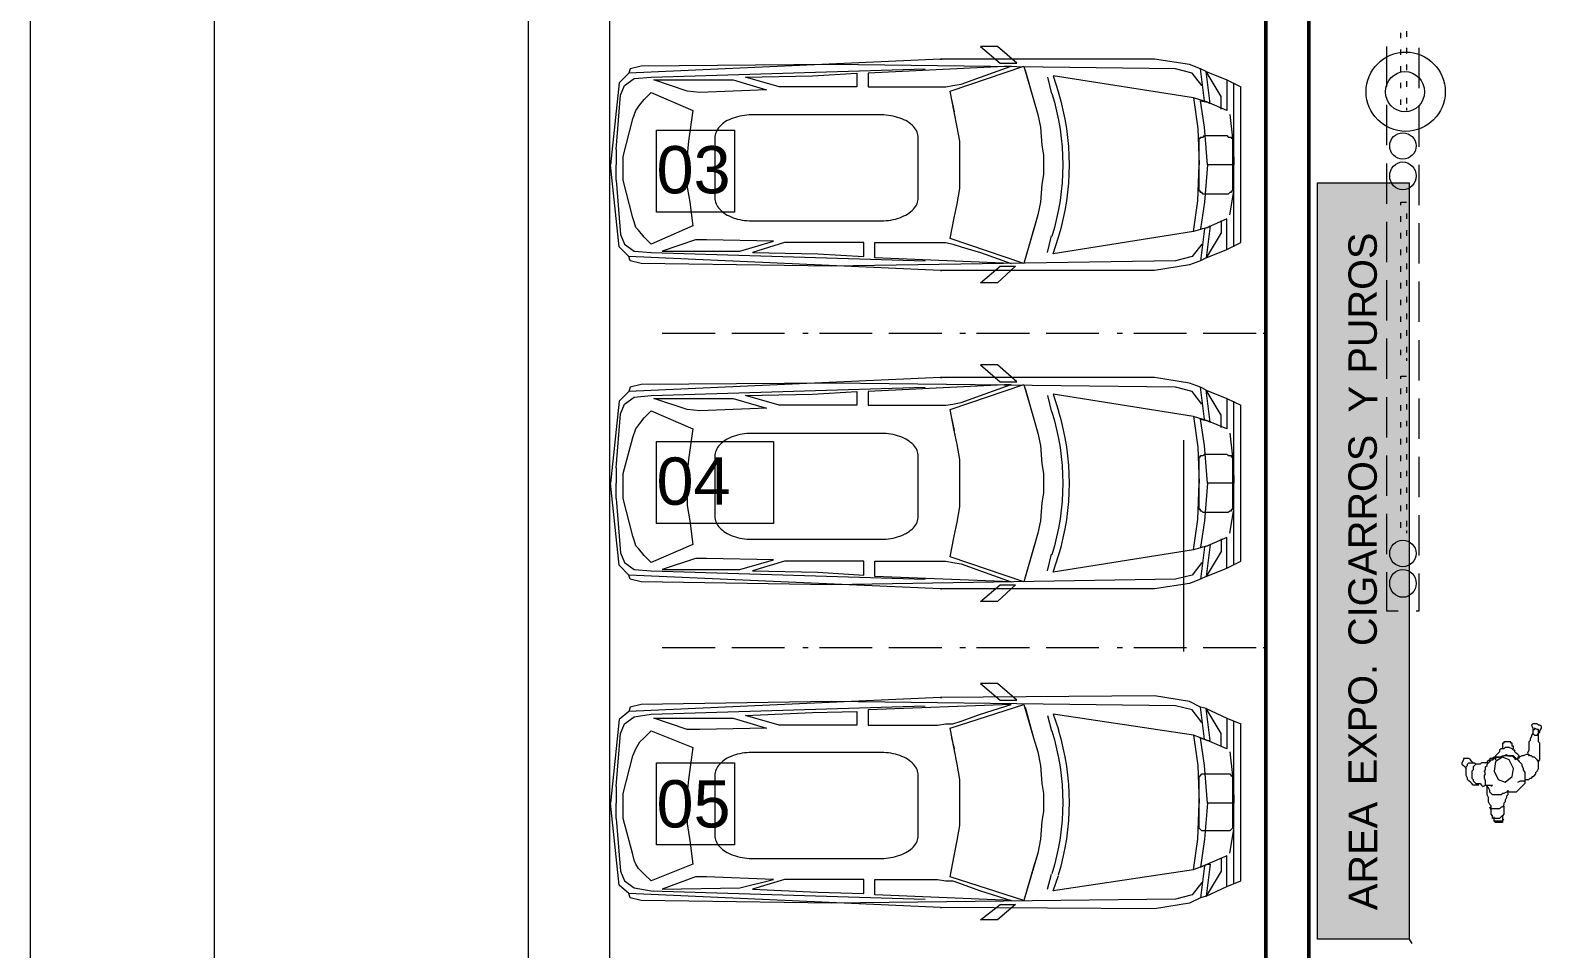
# Model space of a CAD drawing. Header units: millimetres. Extents: x 0.4 to 34.5, y 0.3 to 53.8.
# Drawn here: x 0.35 to 11.98, y 14.07 to 21.05 of the extents above; entities that cross this region are included whole.
import ezdxf

# ---------------------------------------------------------------- set-up
doc = ezdxf.new("R2010")
doc.units = ezdxf.units.MM
doc.header["$MEASUREMENT"] = 0
doc.layers.add('Layer 1', color=7, linetype='Continuous')

msp = doc.modelspace()

# ---------------------------------------------------------------- hatches: boundary and pattern name
at = {"layer": 'Layer 1', "true_color": 0xeee8cc}
msp.add_hatch(color=254, dxfattribs=at).paths.add_polyline_path([(10.143, 19.892), (10.841, 19.892), (10.841, 14.135), (10.143, 14.135)])

# ---------------------------------------------------------------- linework, layer by layer
at = {"layer": 'Layer 1', "color": 7, "lineweight": 5, "true_color": 0xffffff}
for points in [[(30.94, 35.704), (30.051, 53.654), (1.75, 51.58), (1.75, 5.752), (7.253, 0.937), (32.686, 0.937), (32.326, 8.144)], [(1.75, 51.58), (1.75, 5.752)], [(4.756, 44.372), (4.756, 7.118)], [(7.275, 20.834), (4.904, 20.728)], [(9.476, 20.411), (9.497, 20.231), (9.508, 20.072), (9.508, 20.03), (9.307, 20.03), (9.285, 20.315), (9.254, 20.517), (9.307, 20.506), (9.328, 20.495), (9.296, 20.739), (9.254, 20.76), (9.169, 20.792), (8.904, 20.834), (7.275, 20.834), (7.285, 20.834)], [(7.857, 20.802), (7.708, 20.929), (7.581, 20.929), (7.73, 20.802), (7.857, 20.802)], [(4.904, 20.728), (4.83, 20.654), (4.766, 20.03)], [(4.84, 20.559), (4.872, 20.633), (4.946, 20.686), (5.073, 20.696), (7.158, 20.76)], [(9.264, 20.633), (9.19, 20.728), (9.063, 20.76), (6.449, 20.792), (4.999, 20.781), (4.914, 20.76), (4.904, 20.728)], [(6.64, 20.728), (6.64, 20.622), (6.047, 20.622), (5.793, 20.696), (6.301, 20.707), (6.64, 20.728)], [(7.581, 20.696), (7.814, 20.781), (6.724, 20.728), (6.724, 20.622), (7.253, 20.622), (7.317, 20.622), (7.37, 20.633), (7.433, 20.644), (7.581, 20.696)], [(7.423, 20.03), (7.423, 20.114), (7.423, 20.21), (7.402, 20.315), (7.38, 20.432), (7.349, 20.591), (7.91, 20.781), (7.984, 20.527), (8.015, 20.411), (8.037, 20.315), (8.047, 20.178), (8.058, 20.104), (8.058, 20.03), (8.058, 19.956), (8.047, 19.881), (8.037, 19.744), (8.015, 19.649), (7.984, 19.532), (7.91, 19.278), (7.349, 19.469), (7.38, 19.627), (7.402, 19.733), (7.423, 19.85), (7.423, 19.945), (7.423, 20.03)], [(7.92, 20.749), (7.984, 20.527)], [(9.201, 20.538), (8.132, 20.707)], [(8.132, 20.707), (8.174, 20.58)], [(9.296, 20.739), (9.455, 20.675), (9.455, 20.442), (9.307, 20.506), (9.201, 20.538), (9.233, 20.305), (9.243, 20.03)], [(9.285, 20.517), (9.254, 20.76)], [(9.412, 20.548), (9.296, 20.739)], [(5.348, 20.591), (5.094, 20.675), (5.698, 20.675), (5.952, 20.601), (5.444, 20.58), (5.348, 20.591)], [(8.089, 20.696), (8.121, 20.569)], [(9.455, 20.675), (9.561, 20.622)], [(9.508, 19.405), (9.508, 20.654)], [(9.561, 19.437), (9.561, 20.622)], [(4.809, 20.146), (4.84, 20.559)], [(5.073, 20.58), (5.391, 20.442), (5.359, 20.21), (5.348, 20.104), (5.348, 20.008), (5.348, 19.86), (5.369, 19.744), (5.391, 19.564), (5.073, 19.426), (5.02, 19.479), (4.978, 19.532), (4.957, 19.553), (4.946, 19.596), (4.936, 19.627), (4.861, 19.913), (4.861, 20.093), (4.936, 20.379), (4.957, 20.442), (4.988, 20.485), (5.02, 20.527), (5.073, 20.58)], [(7.359, 20.527), (7.38, 20.432)], [(9.412, 20.453), (9.412, 20.548)], [(9.455, 20.252), (9.465, 20.241), (9.476, 20.241), (9.487, 20.241), (9.487, 20.231), (9.497, 20.231), (9.497, 20.22), (9.497, 20.21), (9.497, 19.85), (9.497, 19.839), (9.497, 19.829), (9.487, 19.829), (9.487, 19.818), (9.476, 19.818), (9.465, 19.807), (9.455, 19.807), (9.285, 19.807), (9.275, 19.807), (9.264, 19.818), (9.254, 19.818), (9.254, 19.829), (9.243, 19.829), (9.243, 19.839), (9.243, 19.85), (9.243, 20.21), (9.243, 20.22), (9.243, 20.231), (9.254, 20.231), (9.254, 20.241), (9.264, 20.241), (9.275, 20.241), (9.285, 20.252), (9.455, 20.252)], [(4.809, 20.146), (4.809, 20.03)], [(4.904, 19.331), (4.83, 19.405), (4.766, 20.03)], [(4.809, 19.913), (4.809, 20.03)], [(9.476, 19.649), (9.508, 19.829), (9.508, 19.987), (9.508, 20.03), (9.307, 20.03), (9.285, 19.744), (9.254, 19.543), (9.307, 19.553), (9.328, 19.564), (9.296, 19.321), (9.254, 19.299), (9.169, 19.268), (8.904, 19.225), (7.275, 19.225), (7.285, 19.225)], [(9.296, 19.321), (9.455, 19.384), (9.455, 19.617), (9.307, 19.553), (9.201, 19.522), (9.233, 19.754), (9.243, 20.03)], [(4.809, 19.913), (4.84, 19.5)], [(10.143, 19.892), (10.841, 19.892), (10.841, 14.135), (10.143, 14.135), (10.143, 19.892)], [(8.015, 19.649), (7.91, 19.278)], [(9.285, 19.543), (9.254, 19.299)], [(9.412, 19.606), (9.412, 19.511)], [(4.84, 19.5), (4.872, 19.426), (4.946, 19.373), (5.073, 19.363), (7.158, 19.299)], [(9.264, 19.426), (9.19, 19.331), (9.063, 19.299), (6.449, 19.257), (4.999, 19.278), (4.914, 19.299), (4.904, 19.331)], [(5.412, 19.458), (5.158, 19.373), (5.75, 19.373), (6.004, 19.448), (5.496, 19.458), (5.412, 19.458)], [(6.692, 19.331), (6.692, 19.437), (6.089, 19.437), (5.846, 19.363), (6.343, 19.352), (6.692, 19.331)], [(6.184, 19.437), (6.089, 19.437)], [(7.581, 19.363), (7.814, 19.278), (6.777, 19.321), (6.777, 19.437), (7.253, 19.437), (7.317, 19.437), (7.37, 19.426), (7.433, 19.405), (7.581, 19.363)], [(6.777, 19.437), (7.253, 19.437)], [(8.089, 19.363), (8.121, 19.49)], [(9.201, 19.522), (8.132, 19.352)], [(8.132, 19.352), (8.174, 19.479)], [(9.412, 19.511), (9.296, 19.321)], [(9.455, 19.384), (9.561, 19.437)], [(7.275, 19.225), (4.904, 19.331)], [(7.846, 19.257), (7.708, 19.13), (7.581, 19.13), (7.73, 19.257), (7.846, 19.257)], [(5.158, 18.749), (5.56, 18.749)], [(5.687, 18.749), (6.089, 18.749)], [(6.227, 18.749), (6.269, 18.749)], [(6.354, 18.749), (6.756, 18.749)], [(6.883, 18.749), (7.285, 18.749)], [(7.423, 18.749), (7.465, 18.749)], [(7.55, 18.749), (7.952, 18.749)], [(8.079, 18.749), (8.481, 18.749)], [(8.619, 18.749), (8.661, 18.749)], [(8.746, 18.749), (9.148, 18.749)], [(9.275, 18.749), (9.677, 18.749)], [(9.73, 18.749), (9.751, 18.749)], [(7.857, 18.379), (7.708, 18.506), (7.581, 18.506), (7.73, 18.379), (7.857, 18.379)], [(7.275, 18.41), (4.904, 18.305)], [(9.476, 17.987), (9.497, 17.807), (9.508, 17.648), (9.508, 17.606), (9.307, 17.606), (9.285, 17.892), (9.254, 18.093), (9.307, 18.082), (9.328, 18.072), (9.296, 18.315), (9.254, 18.336), (9.169, 18.368), (8.904, 18.41), (7.275, 18.41), (7.285, 18.41)], [(4.904, 18.305), (4.83, 18.23), (4.766, 17.606)], [(4.84, 18.135), (4.872, 18.209), (4.946, 18.262), (5.073, 18.273), (7.158, 18.336)], [(9.264, 18.209), (9.19, 18.305), (9.063, 18.336), (6.449, 18.368), (4.999, 18.357), (4.914, 18.336), (4.904, 18.305)], [(6.64, 18.305), (6.64, 18.199), (6.047, 18.199), (5.793, 18.273), (6.301, 18.283), (6.64, 18.305)], [(7.581, 18.273), (7.814, 18.357), (6.724, 18.305), (6.724, 18.199), (7.253, 18.199), (7.317, 18.199), (7.37, 18.209), (7.433, 18.22), (7.581, 18.273)], [(7.423, 17.606), (7.423, 17.691), (7.423, 17.786), (7.402, 17.902), (7.38, 18.008), (7.349, 18.167), (7.91, 18.357), (7.984, 18.103), (8.015, 17.987), (8.037, 17.892), (8.047, 17.754), (8.058, 17.68), (8.058, 17.606), (8.058, 17.532), (8.047, 17.458), (8.037, 17.32), (8.015, 17.225), (7.984, 17.109), (7.91, 16.855), (7.349, 17.045), (7.38, 17.204), (7.402, 17.31), (7.423, 17.426), (7.423, 17.521), (7.423, 17.606)], [(7.92, 18.326), (7.984, 18.103)], [(8.089, 18.273), (8.121, 18.146)], [(9.201, 18.114), (8.132, 18.283)], [(8.132, 18.283), (8.174, 18.156)], [(9.296, 18.315), (9.455, 18.252), (9.455, 18.019), (9.307, 18.082), (9.201, 18.114), (9.233, 17.881), (9.243, 17.606)], [(9.285, 18.093), (9.254, 18.336)], [(9.412, 18.125), (9.296, 18.315)], [(5.073, 18.156), (5.391, 18.019), (5.359, 17.786), (5.348, 17.68), (5.348, 17.585), (5.348, 17.437), (5.369, 17.32), (5.391, 17.14), (5.073, 17.003), (5.02, 17.056), (4.978, 17.109), (4.957, 17.13), (4.946, 17.172), (4.936, 17.204), (4.861, 17.49), (4.861, 17.68), (4.936, 17.955), (4.957, 18.019), (4.988, 18.061), (5.02, 18.103), (5.073, 18.156)], [(5.348, 18.167), (5.094, 18.252), (5.698, 18.252), (5.952, 18.178), (5.444, 18.156), (5.348, 18.167)], [(9.455, 18.252), (9.561, 18.199)], [(9.508, 16.982), (9.508, 18.23)], [(9.561, 17.013), (9.561, 18.199)], [(4.809, 17.722), (4.84, 18.135)], [(7.359, 18.103), (7.38, 18.008)], [(9.412, 18.029), (9.412, 18.125)], [(9.127, 16.325), (9.127, 17.934)], [(9.455, 17.828), (9.465, 17.818), (9.476, 17.818), (9.487, 17.818), (9.487, 17.807), (9.497, 17.807), (9.497, 17.796), (9.497, 17.786), (9.497, 17.426), (9.497, 17.415), (9.497, 17.405), (9.487, 17.405), (9.487, 17.394), (9.476, 17.394), (9.465, 17.384), (9.455, 17.384), (9.285, 17.384), (9.275, 17.384), (9.264, 17.394), (9.254, 17.394), (9.254, 17.405), (9.243, 17.405), (9.243, 17.415), (9.243, 17.426), (9.243, 17.786), (9.243, 17.796), (9.243, 17.807), (9.254, 17.807), (9.254, 17.818), (9.264, 17.818), (9.275, 17.818), (9.285, 17.828), (9.455, 17.828)], [(4.809, 17.722), (4.809, 17.606)], [(4.904, 16.907), (4.83, 16.982), (4.766, 17.606)], [(4.809, 17.49), (4.809, 17.606)], [(9.476, 17.225), (9.508, 17.405), (9.508, 17.564), (9.508, 17.606), (9.307, 17.606), (9.285, 17.32), (9.254, 17.119), (9.307, 17.13), (9.328, 17.14), (9.296, 16.897), (9.254, 16.876), (9.169, 16.844), (8.904, 16.802), (7.275, 16.802), (7.285, 16.802)], [(9.296, 16.897), (9.455, 16.96), (9.455, 17.193), (9.307, 17.13), (9.201, 17.098), (9.233, 17.331), (9.243, 17.606)], [(4.809, 17.49), (4.84, 17.077)], [(8.015, 17.225), (7.91, 16.855)], [(9.285, 17.119), (9.254, 16.876)], [(9.412, 17.183), (9.412, 17.087)], [(4.84, 17.077), (4.872, 17.003), (4.946, 16.95), (5.073, 16.939), (7.158, 16.876)], [(9.264, 17.003), (9.19, 16.907), (9.063, 16.876), (6.449, 16.833), (4.999, 16.855), (4.914, 16.876), (4.904, 16.907)], [(5.412, 17.034), (5.158, 16.95), (5.75, 16.95), (6.004, 17.024), (5.496, 17.034), (5.412, 17.034)], [(6.692, 16.907), (6.692, 17.013), (6.089, 17.013), (5.846, 16.939), (6.343, 16.929), (6.692, 16.907)], [(6.184, 17.013), (6.089, 17.013)], [(7.581, 16.939), (7.814, 16.855), (6.777, 16.897), (6.777, 17.013), (7.253, 17.013), (7.317, 17.013), (7.37, 17.003), (7.433, 16.992), (7.581, 16.939)], [(6.777, 17.013), (7.253, 17.013)], [(8.089, 16.939), (8.121, 17.066)], [(9.201, 17.098), (8.132, 16.929)], [(8.132, 16.929), (8.174, 17.056)], [(9.412, 17.087), (9.296, 16.897)], [(9.455, 16.96), (9.561, 17.013)], [(7.275, 16.802), (4.904, 16.907)], [(7.846, 16.833), (7.708, 16.706), (7.581, 16.706), (7.73, 16.833), (7.846, 16.833)], [(5.158, 16.357), (5.56, 16.357)], [(5.687, 16.357), (6.089, 16.357)], [(6.227, 16.357), (6.269, 16.357)], [(6.354, 16.357), (6.756, 16.357)], [(6.883, 16.357), (7.285, 16.357)], [(7.423, 16.357), (7.465, 16.357)], [(7.55, 16.357), (7.952, 16.357)], [(8.079, 16.357), (8.481, 16.357)], [(8.619, 16.357), (8.661, 16.357)], [(8.746, 16.357), (9.148, 16.357)], [(9.275, 16.357), (9.677, 16.357)], [(9.73, 16.357), (9.751, 16.357)], [(7.857, 15.955), (7.708, 16.082), (7.581, 16.082), (7.73, 15.955), (7.857, 15.955)], [(7.275, 15.976), (4.904, 15.87)], [(9.264, 15.786), (9.19, 15.881), (9.063, 15.913), (6.449, 15.944), (4.999, 15.923), (4.914, 15.902), (4.904, 15.87)], [(9.476, 15.563), (9.497, 15.383), (9.508, 15.214), (9.508, 15.172), (9.307, 15.172), (9.285, 15.457), (9.254, 15.669), (9.307, 15.648), (9.328, 15.648), (9.296, 15.891), (9.254, 15.902), (9.169, 15.944), (8.904, 15.987), (7.275, 15.976), (7.285, 15.976)], [(4.904, 15.87), (4.83, 15.807), (4.766, 15.172)], [(4.84, 15.701), (4.872, 15.775), (4.946, 15.828), (5.073, 15.849), (7.158, 15.913)], [(6.64, 15.87), (6.64, 15.764), (6.047, 15.764), (5.793, 15.839), (6.301, 15.86), (6.64, 15.87)], [(7.581, 15.849), (7.814, 15.923), (6.724, 15.881), (6.724, 15.764), (7.253, 15.764), (7.317, 15.775), (7.37, 15.775), (7.433, 15.796), (7.581, 15.849)], [(7.423, 15.172), (7.423, 15.267), (7.423, 15.352), (7.402, 15.468), (7.38, 15.585), (7.349, 15.743), (7.91, 15.923), (7.984, 15.669), (8.015, 15.563), (8.037, 15.457), (8.047, 15.32), (8.058, 15.246), (8.058, 15.172), (8.058, 15.108), (8.047, 15.034), (8.037, 14.897), (8.015, 14.791), (7.984, 14.685), (7.91, 14.431), (7.349, 14.611), (7.38, 14.77), (7.402, 14.886), (7.423, 15.002), (7.423, 15.087), (7.423, 15.172)], [(7.92, 15.902), (7.984, 15.669)], [(8.089, 15.839), (8.121, 15.722)], [(9.201, 15.69), (8.132, 15.849)], [(8.132, 15.849), (8.174, 15.733)], [(9.296, 15.891), (9.455, 15.817), (9.455, 15.585), (9.307, 15.648), (9.201, 15.69), (9.233, 15.457), (9.243, 15.172)], [(9.285, 15.659), (9.254, 15.902)], [(9.412, 15.701), (9.296, 15.891)], [(5.073, 15.722), (5.391, 15.595), (5.359, 15.352), (5.348, 15.256), (5.348, 15.151), (5.348, 15.013), (5.369, 14.886), (5.391, 14.706), (5.073, 14.579), (5.02, 14.632), (4.978, 14.674), (4.957, 14.706), (4.946, 14.738), (4.936, 14.78), (4.861, 15.055), (4.861, 15.246), (4.936, 15.532), (4.957, 15.585), (4.988, 15.637), (5.02, 15.669), (5.073, 15.722)], [(5.348, 15.733), (5.094, 15.817), (5.698, 15.817), (5.952, 15.743), (5.444, 15.733), (5.348, 15.733)], [(9.455, 15.817), (9.561, 15.775)], [(9.508, 14.558), (9.508, 15.796)], [(9.561, 14.579), (9.561, 15.775)], [(11.826, 15.457), (11.826, 15.479), (11.826, 15.489), (11.836, 15.5), (11.836, 15.521), (11.836, 15.532), (11.836, 15.553), (11.836, 15.563), (11.836, 15.585), (11.836, 15.606), (11.836, 15.627), (11.826, 15.637), (11.826, 15.659), (11.826, 15.68), (11.826, 15.69), (11.826, 15.712), (11.826, 15.733), (11.815, 15.733), (11.794, 15.743), (11.794, 15.733), (11.783, 15.722), (11.783, 15.701), (11.773, 15.69), (11.773, 15.68), (11.762, 15.659), (11.762, 15.648), (11.751, 15.637), (11.751, 15.616), (11.751, 15.606), (11.751, 15.585), (11.751, 15.574), (11.741, 15.553), (11.751, 15.532)], [(11.783, 15.712), (11.783, 15.701), (11.794, 15.69), (11.815, 15.69), (11.826, 15.701), (11.836, 15.712), (11.836, 15.722), (11.847, 15.743), (11.847, 15.754), (11.836, 15.764), (11.826, 15.764), (11.815, 15.775), (11.794, 15.775), (11.783, 15.775), (11.773, 15.764), (11.783, 15.743), (11.783, 15.722)], [(4.809, 15.299), (4.84, 15.701)], [(7.359, 15.669), (7.38, 15.585)], [(9.412, 15.606), (9.412, 15.701)], [(11.677, 15.51), (11.677, 15.532), (11.667, 15.542), (11.656, 15.553), (11.646, 15.563), (11.646, 15.574), (11.635, 15.574), (11.624, 15.585), (11.603, 15.595), (11.593, 15.595), (11.572, 15.595), (11.561, 15.585), (11.54, 15.585), (11.529, 15.574), (11.529, 15.563), (11.519, 15.553), (11.508, 15.542), (11.497, 15.532), (11.497, 15.521), (11.497, 15.5)], [(11.635, 15.585), (11.635, 15.585), (11.635, 15.595), (11.635, 15.606), (11.624, 15.606), (11.624, 15.616), (11.624, 15.627), (11.614, 15.627), (11.614, 15.637), (11.603, 15.637), (11.593, 15.637), (11.582, 15.637), (11.572, 15.637), (11.561, 15.637), (11.561, 15.627), (11.55, 15.627), (11.55, 15.616), (11.55, 15.606), (11.55, 15.595), (11.55, 15.585)], [(11.328, 15.479), (11.318, 15.489), (11.307, 15.5), (11.296, 15.51), (11.286, 15.51), (11.265, 15.51), (11.254, 15.51), (11.254, 15.5), (11.243, 15.479), (11.243, 15.468), (11.254, 15.457), (11.265, 15.447), (11.275, 15.436)], [(11.37, 15.309), (11.349, 15.309), (11.339, 15.309), (11.328, 15.309), (11.318, 15.32), (11.307, 15.33), (11.296, 15.341), (11.286, 15.352), (11.286, 15.362), (11.275, 15.383), (11.275, 15.405), (11.275, 15.426), (11.275, 15.447), (11.286, 15.457), (11.286, 15.468), (11.296, 15.479), (11.318, 15.479), (11.328, 15.479), (11.339, 15.479), (11.349, 15.468)], [(11.667, 15.33), (11.688, 15.341), (11.709, 15.341), (11.72, 15.341), (11.73, 15.352), (11.751, 15.352), (11.762, 15.362), (11.773, 15.362), (11.783, 15.373), (11.794, 15.383), (11.804, 15.394), (11.804, 15.405), (11.815, 15.415), (11.826, 15.436), (11.826, 15.447), (11.826, 15.468), (11.826, 15.489), (11.815, 15.5), (11.804, 15.51), (11.794, 15.521), (11.783, 15.521), (11.773, 15.532), (11.762, 15.532), (11.751, 15.542), (11.73, 15.542), (11.709, 15.532), (11.699, 15.532), (11.677, 15.521), (11.667, 15.521), (11.667, 15.51), (11.646, 15.5), (11.656, 15.51), (11.646, 15.521), (11.635, 15.532), (11.624, 15.532), (11.614, 15.532), (11.593, 15.532), (11.572, 15.532), (11.561, 15.532), (11.54, 15.521), (11.519, 15.521), (11.497, 15.521), (11.487, 15.521), (11.476, 15.51), (11.455, 15.51), (11.455, 15.5), (11.434, 15.489), (11.434, 15.479), (11.413, 15.479), (11.392, 15.479), (11.381, 15.468), (11.36, 15.468), (11.349, 15.468), (11.339, 15.457), (11.328, 15.447), (11.328, 15.426), (11.318, 15.415), (11.318, 15.394), (11.318, 15.383), (11.318, 15.362), (11.328, 15.352), (11.328, 15.341), (11.339, 15.33), (11.349, 15.32), (11.36, 15.32), (11.381, 15.32), (11.392, 15.309), (11.402, 15.299), (11.423, 15.309), (11.434, 15.309), (11.455, 15.309), (11.476, 15.309), (11.466, 15.299)], [(11.656, 15.51), (11.667, 15.5), (11.677, 15.489), (11.688, 15.479), (11.699, 15.468), (11.699, 15.457), (11.709, 15.436), (11.709, 15.426), (11.72, 15.405), (11.72, 15.383), (11.72, 15.373), (11.72, 15.352), (11.72, 15.33), (11.72, 15.32), (11.709, 15.309), (11.699, 15.299), (11.688, 15.288), (11.677, 15.278), (11.667, 15.267), (11.656, 15.256), (11.635, 15.256), (11.614, 15.256), (11.603, 15.256), (11.593, 15.267), (11.582, 15.256), (11.561, 15.246), (11.55, 15.246), (11.54, 15.235), (11.519, 15.235), (11.508, 15.235), (11.487, 15.235), (11.476, 15.235), (11.466, 15.246), (11.455, 15.256), (11.455, 15.267), (11.445, 15.288), (11.434, 15.299), (11.423, 15.309), (11.423, 15.33), (11.423, 15.341), (11.413, 15.362), (11.413, 15.383), (11.423, 15.394), (11.413, 15.415), (11.423, 15.426), (11.423, 15.447), (11.434, 15.457), (11.434, 15.468), (11.445, 15.479), (11.455, 15.489), (11.466, 15.5), (11.476, 15.5), (11.487, 15.51), (11.508, 15.521), (11.519, 15.521), (11.529, 15.521), (11.55, 15.532), (11.561, 15.532), (11.582, 15.542), (11.593, 15.532), (11.614, 15.532), (11.624, 15.532), (11.635, 15.521), (11.646, 15.51), (11.656, 15.51)], [(11.487, 15.415), (11.519, 15.352), (11.572, 15.33), (11.624, 15.373), (11.635, 15.436), (11.603, 15.5), (11.55, 15.521), (11.497, 15.489), (11.487, 15.415)], [(9.455, 15.394), (9.465, 15.394), (9.476, 15.394), (9.487, 15.383), (9.497, 15.373), (9.497, 15.362), (9.497, 15.352), (9.497, 15.002), (9.497, 14.992), (9.497, 14.981), (9.487, 14.971), (9.476, 14.96), (9.465, 14.96), (9.455, 14.96), (9.285, 14.96), (9.275, 14.96), (9.264, 14.96), (9.254, 14.971), (9.243, 14.981), (9.243, 14.992), (9.243, 15.002), (9.243, 15.352), (9.243, 15.362), (9.243, 15.373), (9.254, 15.383), (9.264, 15.394), (9.275, 15.394), (9.285, 15.394), (9.455, 15.394)], [(4.809, 15.299), (4.809, 15.172)], [(4.904, 14.484), (4.83, 14.547), (4.766, 15.172)], [(4.809, 15.055), (4.809, 15.172)], [(9.476, 14.791), (9.508, 14.971), (9.508, 15.14), (9.508, 15.172), (9.307, 15.172), (9.285, 14.897), (9.254, 14.685), (9.307, 14.706), (9.328, 14.706), (9.296, 14.463), (9.254, 14.452), (9.169, 14.41), (8.904, 14.367), (7.275, 14.378), (7.285, 14.378)], [(9.296, 14.463), (9.455, 14.537), (9.455, 14.77), (9.307, 14.706), (9.201, 14.664), (9.233, 14.897), (9.243, 15.172)], [(11.561, 15.151), (11.561, 15.129), (11.561, 15.108), (11.561, 15.098), (11.561, 15.087), (11.55, 15.076), (11.54, 15.066), (11.529, 15.055), (11.508, 15.055), (11.497, 15.055), (11.476, 15.055), (11.476, 15.076), (11.466, 15.087), (11.466, 15.108), (11.466, 15.119), (11.455, 15.14)], [(4.809, 15.055), (4.84, 14.653)], [(11.55, 15.076), (11.55, 15.076), (11.55, 15.066), (11.55, 15.055), (11.55, 15.045), (11.55, 15.034), (11.55, 15.024), (11.54, 15.024), (11.529, 15.024), (11.519, 15.024), (11.508, 15.024), (11.497, 15.024), (11.487, 15.034), (11.487, 15.045), (11.487, 15.055), (11.487, 15.066)], [(11.55, 15.055), (11.561, 15.045), (11.55, 15.045), (11.55, 15.034), (11.54, 15.034), (11.529, 15.034), (11.519, 15.034), (11.508, 15.034), (11.497, 15.034), (11.487, 15.034), (11.487, 15.045), (11.487, 15.055), (11.487, 15.066)], [(8.015, 14.791), (7.91, 14.431)], [(9.201, 14.664), (8.132, 14.505)], [(9.285, 14.695), (9.254, 14.452)], [(9.412, 14.748), (9.412, 14.653)], [(4.84, 14.653), (4.872, 14.579), (4.946, 14.526), (5.073, 14.505), (7.158, 14.441)], [(9.264, 14.568), (9.19, 14.473), (9.063, 14.441), (6.449, 14.41), (4.999, 14.431), (4.914, 14.452), (4.904, 14.484)], [(5.412, 14.611), (5.158, 14.516), (5.75, 14.526), (6.004, 14.59), (5.496, 14.611), (5.412, 14.611)], [(6.692, 14.484), (6.692, 14.59), (6.089, 14.59), (5.846, 14.516), (6.343, 14.494), (6.692, 14.484)], [(6.184, 14.59), (6.089, 14.59)], [(7.581, 14.505), (7.814, 14.431), (6.777, 14.473), (6.777, 14.59), (7.253, 14.59), (7.317, 14.579), (7.37, 14.579), (7.433, 14.558), (7.581, 14.505)], [(6.777, 14.59), (7.253, 14.59)], [(8.089, 14.516), (8.121, 14.632)], [(8.132, 14.505), (8.174, 14.621)], [(9.412, 14.653), (9.296, 14.463)], [(9.455, 14.537), (9.561, 14.579)], [(7.275, 14.378), (4.904, 14.484)], [(7.846, 14.399), (7.708, 14.283), (7.581, 14.283), (7.73, 14.399), (7.846, 14.399)], [(10.841, 14.135), (10.862, 14.103)]]:
    msp.add_lwpolyline(points, dxfattribs=at)
at = {"layer": 'Layer 1', "lineweight": 0}
for points in [[(0.353, 53.58), (34.538, 53.58), (34.538, 0.344), (0.353, 0.344), (0.353, 53.58)], [(0.353, 53.58), (34.529, 53.58), (34.529, 0.353), (0.353, 0.353), (0.353, 53.58)], [(5.115, 20.294), (5.708, 20.294), (5.708, 19.67), (5.115, 19.67), (5.115, 20.294)], [(10.143, 19.892), (10.841, 19.892), (10.841, 14.135), (10.143, 14.135), (10.143, 19.892)], [(5.115, 17.924), (6.004, 17.924), (6.004, 17.299), (5.115, 17.299), (5.115, 17.924)], [(11.826, 15.457), (11.826, 15.479), (11.826, 15.489), (11.836, 15.5), (11.836, 15.521), (11.836, 15.532), (11.836, 15.553), (11.836, 15.563), (11.836, 15.585), (11.836, 15.606), (11.836, 15.627), (11.826, 15.637), (11.826, 15.659), (11.826, 15.68), (11.826, 15.69), (11.826, 15.712), (11.826, 15.733), (11.815, 15.733), (11.794, 15.743), (11.794, 15.733), (11.783, 15.722), (11.783, 15.701), (11.773, 15.69), (11.773, 15.68), (11.762, 15.659), (11.762, 15.648), (11.751, 15.637), (11.751, 15.616), (11.751, 15.606), (11.751, 15.585), (11.751, 15.574), (11.741, 15.553), (11.751, 15.532)], [(11.783, 15.712), (11.783, 15.701), (11.794, 15.69), (11.815, 15.69), (11.826, 15.701), (11.836, 15.712), (11.836, 15.722), (11.847, 15.743), (11.847, 15.754), (11.836, 15.764), (11.826, 15.764), (11.815, 15.775), (11.794, 15.775), (11.783, 15.775), (11.773, 15.764), (11.783, 15.743), (11.783, 15.722)], [(11.677, 15.51), (11.677, 15.532), (11.667, 15.542), (11.656, 15.553), (11.646, 15.563), (11.646, 15.574), (11.635, 15.574), (11.624, 15.585), (11.603, 15.595), (11.593, 15.595), (11.572, 15.595), (11.561, 15.585), (11.54, 15.585), (11.529, 15.574), (11.529, 15.563), (11.519, 15.553), (11.508, 15.542), (11.497, 15.532), (11.497, 15.521), (11.497, 15.5)], [(11.635, 15.585), (11.635, 15.585), (11.635, 15.595), (11.635, 15.606), (11.624, 15.606), (11.624, 15.616), (11.624, 15.627), (11.614, 15.627), (11.614, 15.637), (11.603, 15.637), (11.593, 15.637), (11.582, 15.637), (11.572, 15.637), (11.561, 15.637), (11.561, 15.627), (11.55, 15.627), (11.55, 15.616), (11.55, 15.606), (11.55, 15.595), (11.55, 15.585)], [(5.115, 15.479), (5.708, 15.479), (5.708, 14.854), (5.115, 14.854), (5.115, 15.479)], [(11.328, 15.479), (11.318, 15.489), (11.307, 15.5), (11.296, 15.51), (11.286, 15.51), (11.265, 15.51), (11.254, 15.51), (11.254, 15.5), (11.243, 15.479), (11.243, 15.468), (11.254, 15.457), (11.265, 15.447), (11.275, 15.436)], [(11.37, 15.309), (11.349, 15.309), (11.339, 15.309), (11.328, 15.309), (11.318, 15.32), (11.307, 15.33), (11.296, 15.341), (11.286, 15.352), (11.286, 15.362), (11.275, 15.383), (11.275, 15.405), (11.275, 15.426), (11.275, 15.447), (11.286, 15.457), (11.286, 15.468), (11.296, 15.479), (11.318, 15.479), (11.328, 15.479), (11.339, 15.479), (11.349, 15.468)], [(11.667, 15.33), (11.688, 15.341), (11.709, 15.341), (11.72, 15.341), (11.73, 15.352), (11.751, 15.352), (11.762, 15.362), (11.773, 15.362), (11.783, 15.373), (11.794, 15.383), (11.804, 15.394), (11.804, 15.405), (11.815, 15.415), (11.826, 15.436), (11.826, 15.447), (11.826, 15.468), (11.826, 15.489), (11.815, 15.5), (11.804, 15.51), (11.794, 15.521), (11.783, 15.521), (11.773, 15.532), (11.762, 15.532), (11.751, 15.542), (11.73, 15.542), (11.709, 15.532), (11.699, 15.532), (11.677, 15.521), (11.667, 15.521), (11.667, 15.51), (11.646, 15.5), (11.656, 15.51), (11.646, 15.521), (11.635, 15.532), (11.624, 15.532), (11.614, 15.532), (11.593, 15.532), (11.572, 15.532), (11.561, 15.532), (11.54, 15.521), (11.519, 15.521), (11.497, 15.521), (11.487, 15.521), (11.476, 15.51), (11.455, 15.51), (11.455, 15.5), (11.434, 15.489), (11.434, 15.479), (11.413, 15.479), (11.392, 15.479), (11.381, 15.468), (11.36, 15.468), (11.349, 15.468), (11.339, 15.457), (11.328, 15.447), (11.328, 15.426), (11.318, 15.415), (11.318, 15.394), (11.318, 15.383), (11.318, 15.362), (11.328, 15.352), (11.328, 15.341), (11.339, 15.33), (11.349, 15.32), (11.36, 15.32), (11.381, 15.32), (11.392, 15.309), (11.402, 15.299), (11.423, 15.309), (11.434, 15.309), (11.455, 15.309), (11.476, 15.309), (11.466, 15.299)], [(11.656, 15.51), (11.667, 15.5), (11.677, 15.489), (11.688, 15.479), (11.699, 15.468), (11.699, 15.457), (11.709, 15.436), (11.709, 15.426), (11.72, 15.405), (11.72, 15.383), (11.72, 15.373), (11.72, 15.352), (11.72, 15.33), (11.72, 15.32), (11.709, 15.309), (11.699, 15.299), (11.688, 15.288), (11.677, 15.278), (11.667, 15.267), (11.656, 15.256), (11.635, 15.256), (11.614, 15.256), (11.603, 15.256), (11.593, 15.267), (11.582, 15.256), (11.561, 15.246), (11.55, 15.246), (11.54, 15.235), (11.519, 15.235), (11.508, 15.235), (11.487, 15.235), (11.476, 15.235), (11.466, 15.246), (11.455, 15.256), (11.455, 15.267), (11.445, 15.288), (11.434, 15.299), (11.423, 15.309), (11.423, 15.33), (11.423, 15.341), (11.413, 15.362), (11.413, 15.383), (11.423, 15.394), (11.413, 15.415), (11.423, 15.426), (11.423, 15.447), (11.434, 15.457), (11.434, 15.468), (11.445, 15.479), (11.455, 15.489), (11.466, 15.5), (11.476, 15.5), (11.487, 15.51), (11.508, 15.521), (11.519, 15.521), (11.529, 15.521), (11.55, 15.532), (11.561, 15.532), (11.582, 15.542), (11.593, 15.532), (11.614, 15.532), (11.624, 15.532), (11.635, 15.521), (11.646, 15.51), (11.656, 15.51)], [(11.487, 15.415), (11.519, 15.352), (11.572, 15.33), (11.624, 15.373), (11.635, 15.436), (11.603, 15.5), (11.55, 15.521), (11.497, 15.489), (11.487, 15.415)], [(11.561, 15.151), (11.561, 15.129), (11.561, 15.108), (11.561, 15.098), (11.561, 15.087), (11.55, 15.076), (11.54, 15.066), (11.529, 15.055), (11.508, 15.055), (11.497, 15.055), (11.476, 15.055), (11.476, 15.076), (11.466, 15.087), (11.466, 15.108), (11.466, 15.119), (11.455, 15.14)], [(11.55, 15.076), (11.55, 15.076), (11.55, 15.066), (11.55, 15.055), (11.55, 15.045), (11.55, 15.034), (11.55, 15.024), (11.54, 15.024), (11.529, 15.024), (11.519, 15.024), (11.508, 15.024), (11.497, 15.024), (11.487, 15.034), (11.487, 15.045), (11.487, 15.055), (11.487, 15.066)], [(11.55, 15.055), (11.561, 15.045), (11.55, 15.045), (11.55, 15.034), (11.54, 15.034), (11.529, 15.034), (11.519, 15.034), (11.508, 15.034), (11.497, 15.034), (11.487, 15.034), (11.487, 15.045), (11.487, 15.055), (11.487, 15.066)]]:
    msp.add_lwpolyline(points, dxfattribs=at)
at = {"layer": 'Layer 1', "color": 1, "lineweight": 5, "true_color": 0xff0000}
msp.add_lwpolyline([(4.142, 7.118), (4.142, 51.791)], dxfattribs=at)
at = {"layer": 'Layer 1', "color": 7, "lineweight": 50, "true_color": 0xffffff}
for points in [[(10.079, 30.105), (10.079, 12.547)], [(9.751, 29.947), (9.751, 9.7)]]:
    msp.add_lwpolyline(points, dxfattribs=at)
at = {"layer": 'Layer 1', "color": 252, "lineweight": 5, "true_color": 0x888888}
for points in [[(10.778, 20.993), (10.778, 21.035)], [(10.82, 21.046), (10.82, 21.003)], [(10.672, 20.622), (10.672, 20.929)], [(10.778, 20.866), (10.778, 20.908)], [(10.82, 20.919), (10.82, 20.876)], [(10.915, 20.919), (10.915, 20.612)], [(10.778, 20.739), (10.778, 20.781)], [(10.82, 20.792), (10.82, 20.749)], [(10.778, 20.612), (10.778, 20.654)], [(10.82, 20.665), (10.82, 20.622)], [(10.672, 20.178), (10.672, 20.485)], [(10.778, 20.485), (10.778, 20.527)], [(10.82, 20.538), (10.82, 20.495)], [(10.915, 20.474), (10.915, 20.167)], [(10.82, 20.464), (10.82, 20.442)], [(10.672, 19.733), (10.672, 20.04)], [(10.915, 20.03), (10.915, 19.723)], [(10.778, 19.744), (10.82, 19.744)], [(10.778, 19.723), (10.778, 19.744)], [(10.82, 19.659), (10.82, 19.617)], [(10.672, 19.289), (10.672, 19.596)], [(10.778, 19.596), (10.778, 19.638)], [(10.915, 19.585), (10.915, 19.278)], [(10.778, 19.469), (10.778, 19.511)], [(10.82, 19.532), (10.82, 19.49)], [(10.778, 19.342), (10.778, 19.384)], [(10.82, 19.405), (10.82, 19.363)], [(10.778, 19.215), (10.778, 19.257)], [(10.82, 19.278), (10.82, 19.236)], [(10.672, 18.844), (10.672, 19.151)], [(10.778, 19.088), (10.778, 19.13)], [(10.82, 19.151), (10.82, 19.109)], [(10.915, 19.141), (10.915, 18.834)], [(10.778, 18.961), (10.778, 19.003)], [(10.82, 19.024), (10.82, 18.982)], [(10.778, 18.834), (10.778, 18.876)], [(10.82, 18.897), (10.82, 18.855)], [(10.778, 18.707), (10.778, 18.749)], [(10.82, 18.77), (10.82, 18.728)], [(10.672, 18.4), (10.672, 18.707)], [(10.778, 18.58), (10.778, 18.622)], [(10.82, 18.643), (10.82, 18.601)], [(10.915, 18.696), (10.915, 18.389)], [(10.82, 18.559), (10.82, 18.537)], [(10.778, 18.421), (10.82, 18.421)], [(10.778, 18.4), (10.778, 18.421)], [(10.672, 17.955), (10.672, 18.262)], [(10.778, 18.283), (10.778, 18.326)], [(10.82, 18.336), (10.82, 18.294)], [(10.778, 18.156), (10.778, 18.199)], [(10.82, 18.209), (10.82, 18.167)], [(10.915, 18.252), (10.915, 17.945)], [(10.778, 18.029), (10.778, 18.072)], [(10.82, 18.082), (10.82, 18.04)], [(10.778, 17.902), (10.778, 17.945)], [(10.82, 17.955), (10.82, 17.913)], [(10.672, 17.511), (10.672, 17.818)], [(10.778, 17.775), (10.778, 17.818)], [(10.82, 17.828), (10.82, 17.786)], [(10.915, 17.807), (10.915, 17.5)], [(10.778, 17.648), (10.778, 17.691)], [(10.82, 17.701), (10.82, 17.659)], [(10.778, 17.521), (10.778, 17.564)], [(10.82, 17.574), (10.82, 17.532)], [(10.672, 17.066), (10.672, 17.373)], [(10.778, 17.394), (10.778, 17.437)], [(10.82, 17.447), (10.82, 17.405)], [(10.915, 17.363), (10.915, 17.056)], [(10.778, 17.267), (10.778, 17.31)], [(10.82, 17.32), (10.82, 17.278)], [(10.82, 17.246), (10.82, 17.225)], [(10.672, 16.632), (10.672, 16.929)], [(10.915, 16.918), (10.915, 16.632)], [(10.757, 16.632), (10.672, 16.632)], [(10.915, 16.632), (10.894, 16.632)]]:
    msp.add_lwpolyline(points, dxfattribs=at)
at = {"layer": 'Layer 1', "lineweight": 0}
for points, knots in [([(11.116, 20.585), (11.116, 20.751), (10.98, 20.887), (10.815, 20.887), (10.649, 20.887), (10.513, 20.751), (10.513, 20.585), (10.513, 20.42), (10.649, 20.284), (10.815, 20.284), (10.98, 20.284), (11.116, 20.42), (11.116, 20.585)], [0, 0, 0, 0, 1, 1, 1, 2, 2, 2, 3, 3, 3, 4, 4, 4, 4]), ([(10.958, 20.585), (10.958, 20.669), (10.891, 20.739), (10.809, 20.739), (10.728, 20.739), (10.661, 20.669), (10.661, 20.585), (10.661, 20.501), (10.728, 20.432), (10.809, 20.432), (10.891, 20.432), (10.958, 20.501), (10.958, 20.585)], [0, 0, 0, 0, 1, 1, 1, 2, 2, 2, 3, 3, 3, 4, 4, 4, 4]), ([(5.558, 20.234), (5.558, 20.265), (5.571, 20.294), (5.596, 20.321), (5.621, 20.349), (5.655, 20.37), (5.699, 20.385), (5.742, 20.401), (5.789, 20.409), (5.84, 20.409), (5.84, 20.409), (6.825, 20.409), (6.825, 20.409), (6.875, 20.409), (6.922, 20.401), (6.966, 20.385), (7.009, 20.37), (7.044, 20.349), (7.069, 20.321), (7.094, 20.294), (7.106, 20.265), (7.106, 20.234), (7.106, 20.234), (7.106, 19.778), (7.106, 19.778), (7.106, 19.747), (7.094, 19.718), (7.069, 19.691), (7.044, 19.664), (7.009, 19.643), (6.966, 19.627), (6.922, 19.611), (6.875, 19.603), (6.825, 19.603), (6.825, 19.603), (5.84, 19.603), (5.84, 19.603), (5.789, 19.603), (5.742, 19.611), (5.699, 19.627), (5.655, 19.643), (5.621, 19.664), (5.596, 19.691), (5.571, 19.718), (5.558, 19.747), (5.558, 19.778), (5.558, 19.778), (5.558, 20.234), (5.558, 20.234)], [0, 0, 0, 0, 1, 1, 1, 2, 2, 2, 3, 3, 3, 4, 4, 4, 5, 5, 5, 6, 6, 6, 7, 7, 7, 8, 8, 8, 9, 9, 9, 10, 10, 10, 11, 11, 11, 12, 12, 12, 13, 13, 13, 14, 14, 14, 15, 15, 15, 16, 16, 16, 16]), ([(5.558, 17.811), (5.558, 17.842), (5.571, 17.871), (5.596, 17.898), (5.621, 17.925), (5.655, 17.946), (5.699, 17.962), (5.742, 17.978), (5.789, 17.985), (5.84, 17.985), (5.84, 17.985), (6.825, 17.985), (6.825, 17.985), (6.875, 17.985), (6.922, 17.978), (6.966, 17.962), (7.009, 17.946), (7.044, 17.925), (7.069, 17.898), (7.094, 17.871), (7.106, 17.842), (7.106, 17.811), (7.106, 17.811), (7.106, 17.355), (7.106, 17.355), (7.106, 17.323), (7.094, 17.294), (7.069, 17.267), (7.044, 17.24), (7.009, 17.219), (6.966, 17.203), (6.922, 17.188), (6.875, 17.18), (6.825, 17.18), (6.825, 17.18), (5.84, 17.18), (5.84, 17.18), (5.789, 17.18), (5.742, 17.188), (5.699, 17.203), (5.655, 17.219), (5.621, 17.24), (5.596, 17.267), (5.571, 17.294), (5.558, 17.323), (5.558, 17.355), (5.558, 17.355), (5.558, 17.811), (5.558, 17.811)], [0, 0, 0, 0, 1, 1, 1, 2, 2, 2, 3, 3, 3, 4, 4, 4, 5, 5, 5, 6, 6, 6, 7, 7, 7, 8, 8, 8, 9, 9, 9, 10, 10, 10, 11, 11, 11, 12, 12, 12, 13, 13, 13, 14, 14, 14, 15, 15, 15, 16, 16, 16, 16]), ([(5.558, 15.382), (5.558, 15.413), (5.571, 15.442), (5.596, 15.469), (5.621, 15.496), (5.655, 15.518), (5.699, 15.533), (5.742, 15.549), (5.789, 15.557), (5.84, 15.557), (5.84, 15.557), (6.825, 15.557), (6.825, 15.557), (6.875, 15.557), (6.922, 15.549), (6.966, 15.533), (7.009, 15.518), (7.044, 15.496), (7.069, 15.469), (7.094, 15.442), (7.106, 15.413), (7.106, 15.382), (7.106, 15.382), (7.106, 14.926), (7.106, 14.926), (7.106, 14.895), (7.094, 14.866), (7.069, 14.839), (7.044, 14.812), (7.009, 14.79), (6.966, 14.775), (6.922, 14.759), (6.875, 14.751), (6.825, 14.751), (6.825, 14.751), (5.84, 14.751), (5.84, 14.751), (5.789, 14.751), (5.742, 14.759), (5.699, 14.775), (5.655, 14.79), (5.621, 14.812), (5.596, 14.839), (5.571, 14.866), (5.558, 14.895), (5.558, 14.926), (5.558, 14.926), (5.558, 15.382), (5.558, 15.382)], [0, 0, 0, 0, 1, 1, 1, 2, 2, 2, 3, 3, 3, 4, 4, 4, 5, 5, 5, 6, 6, 6, 7, 7, 7, 8, 8, 8, 9, 9, 9, 10, 10, 10, 11, 11, 11, 12, 12, 12, 13, 13, 13, 14, 14, 14, 15, 15, 15, 16, 16, 16, 16]), ([(11.593, 15.256), (11.593, 15.256), (11.593, 15.246), (11.593, 15.246), (11.593, 15.246), (11.593, 15.235), (11.593, 15.235), (11.593, 15.235), (11.582, 15.225), (11.582, 15.225), (11.582, 15.225), (11.582, 15.214), (11.582, 15.214), (11.582, 15.214), (11.572, 15.193), (11.572, 15.193), (11.572, 15.193), (11.572, 15.182), (11.572, 15.182), (11.572, 15.182), (11.561, 15.172), (11.561, 15.172), (11.561, 15.172), (11.561, 15.161), (11.561, 15.161), (11.561, 15.161), (11.55, 15.14), (11.55, 15.14), (11.55, 15.14), (11.54, 15.14), (11.54, 15.14), (11.54, 15.14), (11.529, 15.129), (11.529, 15.129), (11.529, 15.129), (11.508, 15.129), (11.508, 15.129), (11.508, 15.129), (11.497, 15.129), (11.497, 15.129), (11.497, 15.129), (11.476, 15.129), (11.476, 15.129), (11.476, 15.129), (11.466, 15.129), (11.466, 15.129), (11.466, 15.129), (11.466, 15.151), (11.466, 15.151), (11.466, 15.151), (11.455, 15.161), (11.455, 15.161), (11.455, 15.161), (11.445, 15.182), (11.445, 15.182), (11.445, 15.182), (11.445, 15.203), (11.445, 15.203), (11.445, 15.203), (11.445, 15.214), (11.445, 15.214), (11.445, 15.214), (11.434, 15.235), (11.434, 15.235), (11.434, 15.235), (11.434, 15.246), (11.434, 15.246), (11.434, 15.246), (11.434, 15.267), (11.434, 15.267), (11.434, 15.267), (11.434, 15.288), (11.434, 15.288), (11.434, 15.288), (11.434, 15.309), (11.434, 15.309), (11.434, 15.309), (11.434, 15.288), (11.434, 15.288)], [0, 0, 0, 0, 1, 1, 1, 2, 2, 2, 3, 3, 3, 4, 4, 4, 5, 5, 5, 6, 6, 6, 7, 7, 7, 8, 8, 8, 9, 9, 9, 10, 10, 10, 11, 11, 11, 12, 12, 12, 13, 13, 13, 14, 14, 14, 15, 15, 15, 16, 16, 16, 17, 17, 17, 18, 18, 18, 19, 19, 19, 20, 20, 20, 21, 21, 21, 22, 22, 22, 23, 23, 23, 24, 24, 24, 25, 25, 25, 26, 26, 26, 26])]:
    msp.add_open_spline(points, degree=3, knots=knots, dxfattribs=at)
at = {"layer": 'Layer 1', "color": 7, "lineweight": 5, "true_color": 0xffffff}
for points, knots in [([(11.116, 20.585), (11.116, 20.751), (10.98, 20.887), (10.815, 20.887), (10.649, 20.887), (10.513, 20.751), (10.513, 20.585), (10.513, 20.42), (10.649, 20.284), (10.815, 20.284), (10.98, 20.284), (11.116, 20.42), (11.116, 20.585)], [0, 0, 0, 0, 1, 1, 1, 2, 2, 2, 3, 3, 3, 4, 4, 4, 4]), ([(10.958, 20.585), (10.958, 20.669), (10.891, 20.739), (10.809, 20.739), (10.728, 20.739), (10.661, 20.669), (10.661, 20.585), (10.661, 20.501), (10.728, 20.432), (10.809, 20.432), (10.891, 20.432), (10.958, 20.501), (10.958, 20.585)], [0, 0, 0, 0, 1, 1, 1, 2, 2, 2, 3, 3, 3, 4, 4, 4, 4]), ([(5.558, 20.234), (5.558, 20.265), (5.571, 20.294), (5.596, 20.321), (5.621, 20.349), (5.655, 20.37), (5.699, 20.385), (5.742, 20.401), (5.789, 20.409), (5.84, 20.409), (5.84, 20.409), (6.825, 20.409), (6.825, 20.409), (6.875, 20.409), (6.922, 20.401), (6.966, 20.385), (7.009, 20.37), (7.044, 20.349), (7.069, 20.321), (7.094, 20.294), (7.106, 20.265), (7.106, 20.234), (7.106, 20.234), (7.106, 19.778), (7.106, 19.778), (7.106, 19.747), (7.094, 19.718), (7.069, 19.691), (7.044, 19.664), (7.009, 19.643), (6.966, 19.627), (6.922, 19.611), (6.875, 19.603), (6.825, 19.603), (6.825, 19.603), (5.84, 19.603), (5.84, 19.603), (5.789, 19.603), (5.742, 19.611), (5.699, 19.627), (5.655, 19.643), (5.621, 19.664), (5.596, 19.691), (5.571, 19.718), (5.558, 19.747), (5.558, 19.778), (5.558, 19.778), (5.558, 20.234), (5.558, 20.234)], [0, 0, 0, 0, 1, 1, 1, 2, 2, 2, 3, 3, 3, 4, 4, 4, 5, 5, 5, 6, 6, 6, 7, 7, 7, 8, 8, 8, 9, 9, 9, 10, 10, 10, 11, 11, 11, 12, 12, 12, 13, 13, 13, 14, 14, 14, 15, 15, 15, 16, 16, 16, 16]), ([(5.558, 17.811), (5.558, 17.842), (5.571, 17.871), (5.596, 17.898), (5.621, 17.925), (5.655, 17.946), (5.699, 17.962), (5.742, 17.978), (5.789, 17.985), (5.84, 17.985), (5.84, 17.985), (6.825, 17.985), (6.825, 17.985), (6.875, 17.985), (6.922, 17.978), (6.966, 17.962), (7.009, 17.946), (7.044, 17.925), (7.069, 17.898), (7.094, 17.871), (7.106, 17.842), (7.106, 17.811), (7.106, 17.811), (7.106, 17.355), (7.106, 17.355), (7.106, 17.323), (7.094, 17.294), (7.069, 17.267), (7.044, 17.24), (7.009, 17.219), (6.966, 17.203), (6.922, 17.188), (6.875, 17.18), (6.825, 17.18), (6.825, 17.18), (5.84, 17.18), (5.84, 17.18), (5.789, 17.18), (5.742, 17.188), (5.699, 17.203), (5.655, 17.219), (5.621, 17.24), (5.596, 17.267), (5.571, 17.294), (5.558, 17.323), (5.558, 17.355), (5.558, 17.355), (5.558, 17.811), (5.558, 17.811)], [0, 0, 0, 0, 1, 1, 1, 2, 2, 2, 3, 3, 3, 4, 4, 4, 5, 5, 5, 6, 6, 6, 7, 7, 7, 8, 8, 8, 9, 9, 9, 10, 10, 10, 11, 11, 11, 12, 12, 12, 13, 13, 13, 14, 14, 14, 15, 15, 15, 16, 16, 16, 16]), ([(5.558, 15.382), (5.558, 15.413), (5.571, 15.442), (5.596, 15.469), (5.621, 15.496), (5.655, 15.518), (5.699, 15.533), (5.742, 15.549), (5.789, 15.557), (5.84, 15.557), (5.84, 15.557), (6.825, 15.557), (6.825, 15.557), (6.875, 15.557), (6.922, 15.549), (6.966, 15.533), (7.009, 15.518), (7.044, 15.496), (7.069, 15.469), (7.094, 15.442), (7.106, 15.413), (7.106, 15.382), (7.106, 15.382), (7.106, 14.926), (7.106, 14.926), (7.106, 14.895), (7.094, 14.866), (7.069, 14.839), (7.044, 14.812), (7.009, 14.79), (6.966, 14.775), (6.922, 14.759), (6.875, 14.751), (6.825, 14.751), (6.825, 14.751), (5.84, 14.751), (5.84, 14.751), (5.789, 14.751), (5.742, 14.759), (5.699, 14.775), (5.655, 14.79), (5.621, 14.812), (5.596, 14.839), (5.571, 14.866), (5.558, 14.895), (5.558, 14.926), (5.558, 14.926), (5.558, 15.382), (5.558, 15.382)], [0, 0, 0, 0, 1, 1, 1, 2, 2, 2, 3, 3, 3, 4, 4, 4, 5, 5, 5, 6, 6, 6, 7, 7, 7, 8, 8, 8, 9, 9, 9, 10, 10, 10, 11, 11, 11, 12, 12, 12, 13, 13, 13, 14, 14, 14, 15, 15, 15, 16, 16, 16, 16]), ([(11.593, 15.256), (11.593, 15.256), (11.593, 15.246), (11.593, 15.246), (11.593, 15.246), (11.593, 15.235), (11.593, 15.235), (11.593, 15.235), (11.582, 15.225), (11.582, 15.225), (11.582, 15.225), (11.582, 15.214), (11.582, 15.214), (11.582, 15.214), (11.572, 15.193), (11.572, 15.193), (11.572, 15.193), (11.572, 15.182), (11.572, 15.182), (11.572, 15.182), (11.561, 15.172), (11.561, 15.172), (11.561, 15.172), (11.561, 15.161), (11.561, 15.161), (11.561, 15.161), (11.55, 15.14), (11.55, 15.14), (11.55, 15.14), (11.54, 15.14), (11.54, 15.14), (11.54, 15.14), (11.529, 15.129), (11.529, 15.129), (11.529, 15.129), (11.508, 15.129), (11.508, 15.129), (11.508, 15.129), (11.497, 15.129), (11.497, 15.129), (11.497, 15.129), (11.476, 15.129), (11.476, 15.129), (11.476, 15.129), (11.466, 15.129), (11.466, 15.129), (11.466, 15.129), (11.466, 15.151), (11.466, 15.151), (11.466, 15.151), (11.455, 15.161), (11.455, 15.161), (11.455, 15.161), (11.445, 15.182), (11.445, 15.182), (11.445, 15.182), (11.445, 15.203), (11.445, 15.203), (11.445, 15.203), (11.445, 15.214), (11.445, 15.214), (11.445, 15.214), (11.434, 15.235), (11.434, 15.235), (11.434, 15.235), (11.434, 15.246), (11.434, 15.246), (11.434, 15.246), (11.434, 15.267), (11.434, 15.267), (11.434, 15.267), (11.434, 15.288), (11.434, 15.288), (11.434, 15.288), (11.434, 15.309), (11.434, 15.309), (11.434, 15.309), (11.434, 15.288), (11.434, 15.288)], [0, 0, 0, 0, 1, 1, 1, 2, 2, 2, 3, 3, 3, 4, 4, 4, 5, 5, 5, 6, 6, 6, 7, 7, 7, 8, 8, 8, 9, 9, 9, 10, 10, 10, 11, 11, 11, 12, 12, 12, 13, 13, 13, 14, 14, 14, 15, 15, 15, 16, 16, 16, 17, 17, 17, 18, 18, 18, 19, 19, 19, 20, 20, 20, 21, 21, 21, 22, 22, 22, 23, 23, 23, 24, 24, 24, 25, 25, 25, 26, 26, 26, 26])]:
    msp.add_open_spline(points, degree=3, knots=knots, dxfattribs=at)
for points in [[(8.123, 20.573), (8.233, 20.211), (8.233, 19.848), (8.123, 19.485)], [(8.171, 20.584), (8.282, 20.214), (8.282, 19.844), (8.171, 19.475)], [(8.123, 18.15), (8.233, 17.787), (8.233, 17.424), (8.123, 17.061)], [(8.171, 18.16), (8.282, 17.791), (8.282, 17.421), (8.171, 17.051)], [(8.123, 15.721), (8.233, 15.358), (8.233, 14.996), (8.123, 14.633)], [(8.171, 15.731), (8.282, 15.362), (8.282, 14.992), (8.171, 14.623)]]:
    msp.add_open_spline(points, degree=3, dxfattribs=at)
at = {"layer": 'Layer 1', "color": 252, "lineweight": 5, "true_color": 0x888888}
for points in [[(10.894, 20.173), (10.894, 20.228), (10.849, 20.273), (10.794, 20.273), (10.738, 20.273), (10.693, 20.228), (10.693, 20.173), (10.693, 20.117), (10.738, 20.072), (10.794, 20.072), (10.849, 20.072), (10.894, 20.117), (10.894, 20.173)], [(10.894, 19.945), (10.894, 20.003), (10.849, 20.051), (10.794, 20.051), (10.738, 20.051), (10.693, 20.003), (10.693, 19.945), (10.693, 19.887), (10.738, 19.839), (10.794, 19.839), (10.849, 19.839), (10.894, 19.887), (10.894, 19.945)], [(10.894, 17.072), (10.894, 17.127), (10.849, 17.172), (10.794, 17.172), (10.738, 17.172), (10.693, 17.127), (10.693, 17.072), (10.693, 17.016), (10.738, 16.971), (10.794, 16.971), (10.849, 16.971), (10.894, 17.016), (10.894, 17.072)], [(10.894, 16.844), (10.894, 16.902), (10.849, 16.95), (10.794, 16.95), (10.738, 16.95), (10.693, 16.902), (10.693, 16.844), (10.693, 16.786), (10.738, 16.738), (10.794, 16.738), (10.849, 16.738), (10.894, 16.786), (10.894, 16.844)]]:
    msp.add_open_spline(points, degree=3, knots=[0, 0, 0, 0, 1, 1, 1, 2, 2, 2, 3, 3, 3, 4, 4, 4, 4], dxfattribs=at)

# ---------------------------------------------------------------- texts
at = {"layer": 'Layer 1', "color": 7, "true_color": 0xffffff, "char_height": 0.35985, "attachment_point": 7}
for s, insert in [('\\fArial|b0|i0|c0|p34;\\W1.0081;03', (5.115, 19.807)), ('\\fArial|b0|i0|c0|p34;\\W1.00719;04', (5.115, 17.437)), ('\\fArial|b0|i0|c0|p34;\\W1.00719; ', (5.708, 17.437)), ('\\fArial|b0|i0|c0|p34;\\W1; ', (5.856, 17.437)), ('\\fArial|b0|i0|c0|p34;\\W1.00719;05', (5.115, 14.981))]:
    msp.add_mtext(s, dxfattribs=dict(at, insert=insert))
at = {"layer": 'Layer 1', "color": 7, "true_color": 0xffffff, "char_height": 0.21591, "attachment_point": 7, "rotation": 90}
for s, insert in [('\\fArial|b0|i0|c0|p34;\\W1; PUROS', (10.598, 18.357)), ('\\fArial|b0|i0|c0|p34;\\W1; Y', (10.598, 18.061)), ('\\fArial|b0|i0|c0|p34;\\W1; CIGARROS', (10.598, 16.283)), ('\\fArial|b0|i0|c0|p34;\\W1; EXPO.', (10.598, 15.225)), ('\\fArial|b0|i0|c0|p34;\\W1.00379;AREA', (10.598, 14.357))]:
    msp.add_mtext(s, dxfattribs=dict(at, insert=insert))

doc.saveas('drawing.dxf')
